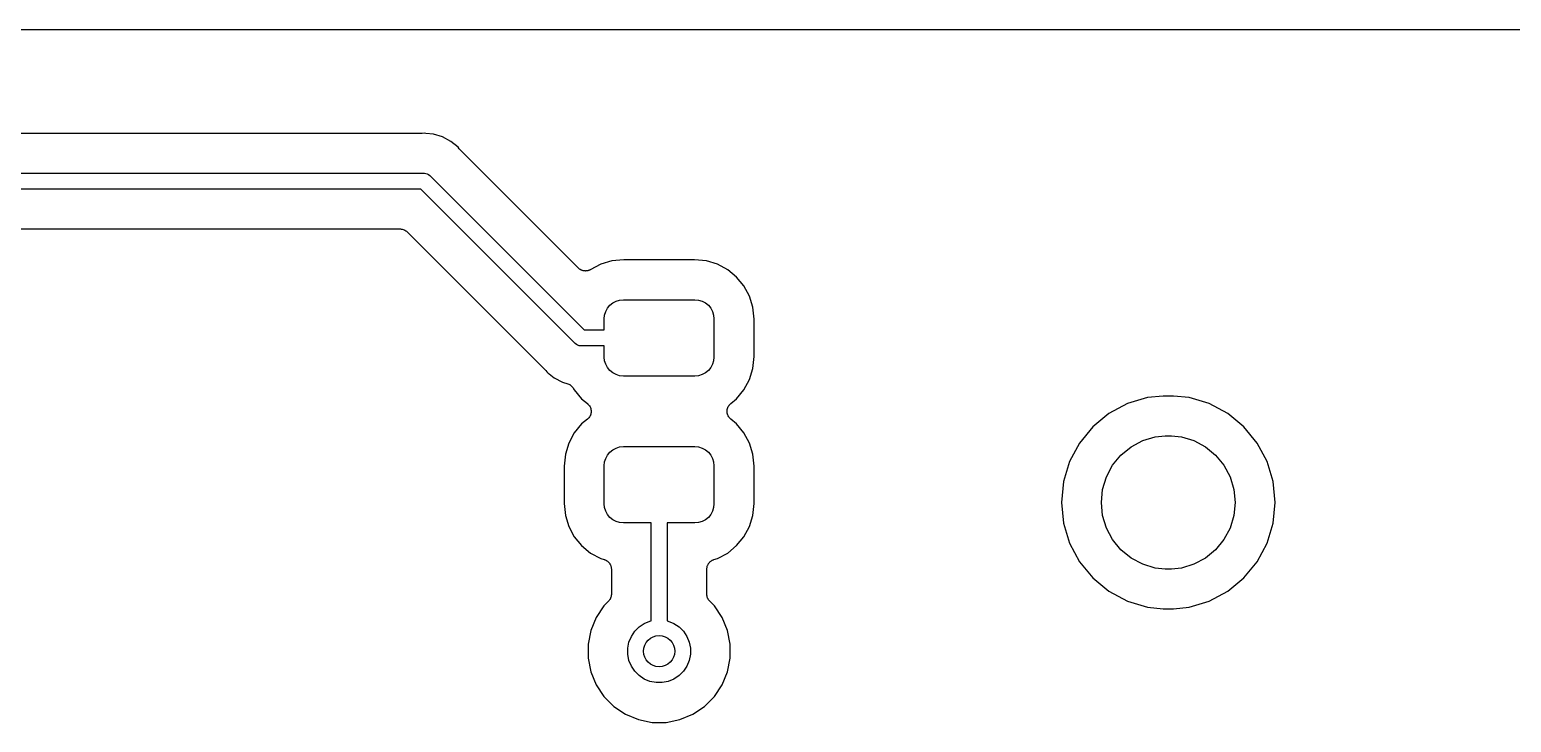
# Model space of a CAD drawing. Extents: x 1.79 to 9.66, y -5.89 to -1.5.
# Drawn here: x 7.597 to 8.342, y -1.847 to -1.499 of the extents above; entities that cross this region are included whole.
import ezdxf

# ---------------------------------------------------------------- set-up
doc = ezdxf.new("R2010")
doc.units = 0
doc.header["$MEASUREMENT"] = 0
doc.layers.add('BLACK', color=7, linetype='CONTINUOUS')

msp = doc.modelspace()

# ---------------------------------------------------------------- linework, layer by layer
at = {"layer": 'BLACK', "linetype": 'CONTINUOUS'}
for p, q in [((2.27921, -1.4986), (9.16855, -1.4986)), ((7.79385, -1.5508), (6.49749, -1.5508)), ((7.79406, -1.55078), (7.79385, -1.5508)), ((7.79427, -1.55079), (7.79406, -1.55078)), ((7.79434, -1.55078), (7.79427, -1.55079)), ((7.79528, -1.55069), (7.79434, -1.55078)), ((7.79621, -1.55078), (7.79528, -1.55069)), ((7.79998, -1.55115), (7.79621, -1.55078)), ((7.79621, -1.55078), (7.79621, -1.55078)), ((7.8045, -1.55252), (7.79998, -1.55115)), ((7.80867, -1.55475), (7.8045, -1.55252)), ((7.81233, -1.55775), (7.80867, -1.55475)), ((7.81292, -1.55848), (7.81233, -1.55775)), ((7.81307, -1.55863), (7.81292, -1.55848)), ((7.8132, -1.55879), (7.81307, -1.55863)), ((7.81325, -1.55884), (7.8132, -1.55879)), ((7.85261, -1.5982), (7.81325, -1.55884)), ((6.49626, -1.5708), (7.79508, -1.5708)), ((7.79508, -1.5708), (7.79528, -1.57078)), ((7.79528, -1.57078), (7.79547, -1.5708)), ((7.79547, -1.5708), (7.79547, -1.5708)), ((7.79547, -1.5708), (7.79606, -1.57086)), ((7.79606, -1.57086), (7.79681, -1.57109)), ((7.79681, -1.57109), (7.79751, -1.57146)), ((7.79362, -1.5788), (6.50006, -1.5788)), ((7.87105, -1.65623), (7.79362, -1.5788)), ((7.79751, -1.57146), (7.79812, -1.57196)), ((7.79812, -1.57196), (7.79824, -1.57211)), ((7.79824, -1.57211), (7.87567, -1.64954)), ((6.52506, -1.5988), (7.78326, -1.5988)), ((7.78326, -1.5988), (7.78328, -1.5988)), ((7.78328, -1.5988), (7.78328, -1.5988)), ((7.78328, -1.5988), (7.78328, -1.5988)), ((7.78328, -1.5988), (7.78333, -1.5988)), ((7.78333, -1.5988), (7.78379, -1.59886)), ((7.78379, -1.59886), (7.78425, -1.5989)), ((7.78425, -1.5989), (7.78428, -1.59891)), ((7.78428, -1.59891), (7.7843, -1.59891)), ((7.7843, -1.59891), (7.78474, -1.59905)), ((7.78474, -1.59905), (7.78518, -1.59919)), ((7.78518, -1.59919), (7.78521, -1.5992)), ((7.78521, -1.5992), (7.78523, -1.59921)), ((7.78523, -1.59921), (7.78564, -1.59943)), ((7.78564, -1.59943), (7.78604, -1.59965)), ((7.78604, -1.59965), (7.78607, -1.59966)), ((7.78607, -1.59966), (7.78609, -1.59968)), ((7.78609, -1.59968), (7.78644, -1.59997)), ((7.78644, -1.59997), (7.7868, -1.60027)), ((7.7868, -1.60027), (7.85604, -1.66951)), ((7.87288, -1.61847), (7.85261, -1.5982)), ((7.85261, -1.5982), (7.85261, -1.5982)), ((7.88963, -1.61482), (7.88406, -1.61651)), ((7.89567, -1.61423), (7.88963, -1.61482)), ((7.9311, -1.61423), (7.89567, -1.61423)), ((7.93714, -1.61482), (7.9311, -1.61423)), ((7.94271, -1.61651), (7.93714, -1.61482)), ((7.87305, -1.61861), (7.87288, -1.61847)), ((7.87321, -1.61877), (7.87305, -1.61861)), ((7.87343, -1.61892), (7.87321, -1.61877)), ((7.87363, -1.61909), (7.87343, -1.61892)), ((7.87383, -1.61919), (7.87363, -1.61909)), ((7.87402, -1.61932), (7.87383, -1.61919)), ((7.87426, -1.61942), (7.87402, -1.61932)), ((7.87449, -1.61955), (7.87426, -1.61942)), ((7.87471, -1.61961), (7.87449, -1.61955)), ((7.87491, -1.6197), (7.87471, -1.61961)), ((7.87517, -1.61975), (7.87491, -1.6197)), ((7.87543, -1.61983), (7.87517, -1.61975)), ((7.87565, -1.61985), (7.87543, -1.61983)), ((7.87587, -1.6199), (7.87565, -1.61985)), ((7.87613, -1.6199), (7.87587, -1.6199)), ((7.8764, -1.61993), (7.87613, -1.6199)), ((7.87662, -1.61991), (7.8764, -1.61993)), ((7.87684, -1.61991), (7.87662, -1.61991)), ((7.87711, -1.61986), (7.87684, -1.61991)), ((7.87737, -1.61984), (7.87711, -1.61986)), ((7.87758, -1.61977), (7.87737, -1.61984)), ((7.8778, -1.61973), (7.87758, -1.61977)), ((7.87805, -1.61964), (7.8778, -1.61973)), ((7.8783, -1.61956), (7.87805, -1.61964)), ((7.8785, -1.61946), (7.8783, -1.61956)), ((7.87871, -1.61937), (7.8785, -1.61946)), ((7.87877, -1.61934), (7.87871, -1.61937)), ((7.88406, -1.61651), (7.87877, -1.61934)), ((7.94785, -1.61926), (7.94271, -1.61651)), ((7.95234, -1.62295), (7.94785, -1.61926)), ((7.95604, -1.62745), (7.95234, -1.62295)), ((7.95878, -1.63258), (7.95604, -1.62745)), ((7.88744, -1.63862), (7.88864, -1.63716)), ((7.88864, -1.63716), (7.89009, -1.63597)), ((7.89009, -1.63597), (7.89175, -1.63508)), ((7.89175, -1.63508), (7.89355, -1.63453)), ((7.89355, -1.63453), (7.89542, -1.63435)), ((7.89542, -1.63435), (7.93135, -1.63435)), ((7.93135, -1.63435), (7.93322, -1.63453)), ((7.93322, -1.63453), (7.93502, -1.63508)), ((7.93502, -1.63508), (7.93668, -1.63597)), ((7.93668, -1.63597), (7.93813, -1.63716)), ((7.93813, -1.63716), (7.93933, -1.63862)), ((7.96047, -1.63815), (7.95878, -1.63258)), ((7.96107, -1.64419), (7.96047, -1.63815)), ((7.88583, -1.64395), (7.88601, -1.64207)), ((7.88583, -1.64954), (7.88583, -1.64395)), ((7.88601, -1.64207), (7.88656, -1.64027)), ((7.88656, -1.64027), (7.88744, -1.63862)), ((7.93933, -1.63862), (7.94021, -1.64027)), ((7.94021, -1.64027), (7.94076, -1.64207)), ((7.94076, -1.64207), (7.94094, -1.64395)), ((7.94094, -1.64395), (7.94094, -1.66314)), ((7.96107, -1.66289), (7.96107, -1.64419)), ((7.87567, -1.64954), (7.88583, -1.64954)), ((7.87117, -1.65639), (7.87105, -1.65623)), ((7.87178, -1.65689), (7.87117, -1.65639)), ((7.87233, -1.65718), (7.87178, -1.65689)), ((7.87248, -1.65726), (7.87233, -1.65718)), ((7.87323, -1.65749), (7.87248, -1.65726)), ((7.87329, -1.65749), (7.87323, -1.65749)), ((7.87382, -1.65754), (7.87329, -1.65749)), ((7.87402, -1.65756), (7.87382, -1.65754)), ((7.87382, -1.65754), (7.87382, -1.65754)), ((7.87421, -1.65754), (7.87402, -1.65756)), ((7.88583, -1.65754), (7.87421, -1.65754)), ((7.88583, -1.66314), (7.88583, -1.65754)), ((7.88601, -1.66501), (7.88583, -1.66314)), ((7.88656, -1.66681), (7.88601, -1.66501)), ((7.88744, -1.66847), (7.88656, -1.66681)), ((7.94021, -1.66681), (7.93933, -1.66847)), ((7.94076, -1.66501), (7.94021, -1.66681)), ((7.94094, -1.66314), (7.94076, -1.66501)), ((7.96047, -1.66893), (7.96107, -1.66289)), ((7.85604, -1.66951), (7.85609, -1.66956)), ((7.85609, -1.66956), (7.85622, -1.66972)), ((7.85622, -1.66972), (7.85637, -1.66987)), ((7.85637, -1.66987), (7.85696, -1.6706)), ((7.85696, -1.6706), (7.85769, -1.67119)), ((7.85769, -1.67119), (7.85769, -1.67119)), ((7.85769, -1.67119), (7.85816, -1.67158)), ((7.85816, -1.67158), (7.85816, -1.67158)), ((7.85816, -1.67158), (7.86062, -1.6736)), ((7.86062, -1.6736), (7.86479, -1.67582)), ((7.88864, -1.66993), (7.88744, -1.66847)), ((7.89009, -1.67112), (7.88864, -1.66993)), ((7.89175, -1.67201), (7.89009, -1.67112)), ((7.89355, -1.67255), (7.89175, -1.67201)), ((7.89542, -1.67274), (7.89355, -1.67255)), ((7.93135, -1.67274), (7.89542, -1.67274)), ((7.93322, -1.67255), (7.93135, -1.67274)), ((7.93502, -1.67201), (7.93322, -1.67255)), ((7.93668, -1.67112), (7.93502, -1.67201)), ((7.93813, -1.66993), (7.93668, -1.67112)), ((7.93933, -1.66847), (7.93813, -1.66993)), ((7.95604, -1.67964), (7.95878, -1.6745)), ((7.95878, -1.6745), (7.96047, -1.66893)), ((7.86479, -1.67582), (7.86747, -1.67664)), ((7.86747, -1.67664), (7.86749, -1.67664)), ((7.86749, -1.67664), (7.86749, -1.67664)), ((7.86749, -1.67664), (7.86749, -1.67664)), ((7.86749, -1.67664), (7.86754, -1.67666)), ((7.86754, -1.67666), (7.86796, -1.67684)), ((7.86796, -1.67684), (7.86839, -1.67702)), ((7.86839, -1.67702), (7.86841, -1.67703)), ((7.86841, -1.67703), (7.86843, -1.67704)), ((7.86843, -1.67704), (7.86882, -1.67731)), ((7.86882, -1.67731), (7.8692, -1.67756)), ((7.8692, -1.67756), (7.86922, -1.67758)), ((7.86922, -1.67758), (7.86924, -1.6776)), ((7.86924, -1.6776), (7.86956, -1.67793)), ((7.86956, -1.67793), (7.86989, -1.67825)), ((7.86989, -1.67825), (7.8699, -1.67828)), ((7.8699, -1.67828), (7.86992, -1.67829)), ((7.86992, -1.67829), (7.87017, -1.67868)), ((7.87017, -1.67868), (7.87043, -1.67907)), ((7.87043, -1.67907), (7.87073, -1.67964)), ((7.87073, -1.67964), (7.87443, -1.68414)), ((7.95234, -1.68414), (7.95604, -1.67964)), ((8.16666, -1.68276), (8.15881, -1.68353)), ((8.17192, -1.68276), (8.16666, -1.68276)), ((8.17977, -1.68353), (8.17192, -1.68276)), ((7.87443, -1.68414), (7.87741, -1.68659)), ((7.87741, -1.68659), (7.87744, -1.68661)), ((7.87744, -1.68661), (7.87744, -1.68661)), ((7.87744, -1.68661), (7.87745, -1.68661)), ((7.87745, -1.68661), (7.87747, -1.68663)), ((7.87747, -1.68663), (7.8778, -1.68697)), ((7.8778, -1.68697), (7.87813, -1.68731)), ((7.87813, -1.68731), (7.87814, -1.68732)), ((7.87814, -1.68732), (7.87815, -1.68733)), ((7.87815, -1.68733), (7.87841, -1.68773)), ((7.87841, -1.68773), (7.87867, -1.68812)), ((7.87867, -1.68812), (7.87867, -1.68814)), ((7.87867, -1.68814), (7.87868, -1.68815)), ((7.87868, -1.68815), (7.87885, -1.68858)), ((7.87885, -1.68858), (7.87903, -1.68903)), ((7.87903, -1.68903), (7.87904, -1.68904)), ((7.87904, -1.68904), (7.87904, -1.68906)), ((7.87904, -1.68906), (7.87913, -1.68952)), ((7.87913, -1.68952), (7.87922, -1.68998)), ((7.87922, -1.68998), (7.87922, -1.69)), ((7.87922, -1.69), (7.87922, -1.69001)), ((7.87922, -1.69001), (7.87922, -1.69049)), ((7.87922, -1.69049), (7.87922, -1.69096)), ((7.94755, -1.69042), (7.94756, -1.68995)), ((7.94755, -1.69089), (7.94755, -1.69042)), ((7.94756, -1.68991), (7.94765, -1.68945)), ((7.94756, -1.68993), (7.94756, -1.68991)), ((7.94756, -1.68995), (7.94756, -1.68993)), ((7.94765, -1.68945), (7.94775, -1.68899)), ((7.94775, -1.68897), (7.94776, -1.68896)), ((7.94775, -1.68899), (7.94775, -1.68897)), ((7.94776, -1.68896), (7.94794, -1.68853)), ((7.94794, -1.68853), (7.94812, -1.68809)), ((7.94812, -1.68809), (7.94813, -1.68808)), ((7.94813, -1.68808), (7.94814, -1.68806)), ((7.94814, -1.68806), (7.9484, -1.68767)), ((7.9484, -1.68767), (7.94867, -1.68728)), ((7.94867, -1.68728), (7.94868, -1.68727)), ((7.94868, -1.68727), (7.94869, -1.68725)), ((7.94869, -1.68725), (7.94902, -1.68692)), ((7.94902, -1.68692), (7.94936, -1.68659)), ((7.94936, -1.68659), (7.95234, -1.68414)), ((8.14873, -1.68659), (8.13944, -1.69155)), ((8.15881, -1.68353), (8.14873, -1.68659)), ((8.18985, -1.68659), (8.17977, -1.68353)), ((8.19914, -1.69155), (8.18985, -1.68659)), ((7.87443, -1.69677), (7.87073, -1.70127)), ((7.87741, -1.69432), (7.87443, -1.69677)), ((7.87775, -1.69398), (7.87741, -1.69432)), ((7.87809, -1.69365), (7.87775, -1.69398)), ((7.8781, -1.69363), (7.87809, -1.69364)), ((7.87809, -1.69364), (7.87809, -1.69365)), ((7.87837, -1.69324), (7.8781, -1.69363)), ((7.87863, -1.69284), (7.87837, -1.69324)), ((7.87864, -1.69283), (7.87863, -1.69284)), ((7.87865, -1.69282), (7.87864, -1.69283)), ((7.87883, -1.69238), (7.87865, -1.69282)), ((7.87901, -1.69195), (7.87883, -1.69238)), ((7.87902, -1.69193), (7.87901, -1.69195)), ((7.87912, -1.69145), (7.87902, -1.69192)), ((7.87902, -1.69192), (7.87902, -1.69193)), ((7.87921, -1.69099), (7.87912, -1.69145)), ((7.87922, -1.69096), (7.87921, -1.69098)), ((7.87921, -1.69098), (7.87921, -1.69099)), ((7.94755, -1.69091), (7.94755, -1.69089)), ((7.94755, -1.69092), (7.94755, -1.69091)), ((7.94764, -1.69139), (7.94755, -1.69092)), ((7.94773, -1.69185), (7.94764, -1.69139)), ((7.94773, -1.69186), (7.94773, -1.69185)), ((7.94774, -1.69188), (7.94773, -1.69186)), ((7.94792, -1.69232), (7.94774, -1.69188)), ((7.94809, -1.69276), (7.94792, -1.69232)), ((7.9481, -1.69277), (7.94809, -1.69276)), ((7.94811, -1.69278), (7.9481, -1.69277)), ((7.94836, -1.69318), (7.94811, -1.69278)), ((7.94862, -1.69357), (7.94836, -1.69318)), ((7.94863, -1.69358), (7.94862, -1.69357)), ((7.94864, -1.6936), (7.94863, -1.69358)), ((7.94897, -1.69393), (7.94864, -1.6936)), ((7.9493, -1.69427), (7.94897, -1.69393)), ((7.94933, -1.69429), (7.9493, -1.69427)), ((7.94936, -1.69432), (7.94933, -1.69429)), ((7.94933, -1.69429), (7.94933, -1.69429)), ((7.94933, -1.69429), (7.94933, -1.69429)), ((7.95234, -1.69677), (7.94936, -1.69432)), ((7.95604, -1.70127), (7.95234, -1.69677)), ((8.13944, -1.69155), (8.1313, -1.69823)), ((8.20728, -1.69823), (8.19914, -1.69155)), ((7.87073, -1.70127), (7.86799, -1.7064)), ((7.95878, -1.7064), (7.95604, -1.70127)), ((8.1313, -1.69823), (8.12462, -1.70637)), ((8.15061, -1.70826), (8.15642, -1.70515)), ((8.15642, -1.70515), (8.16273, -1.70324)), ((8.16273, -1.70324), (8.16765, -1.70276)), ((8.16765, -1.70276), (8.17094, -1.70276)), ((8.17094, -1.70276), (8.17585, -1.70324)), ((8.17585, -1.70324), (8.18216, -1.70515)), ((8.18216, -1.70515), (8.18797, -1.70826)), ((8.21396, -1.70637), (8.20728, -1.69823)), ((7.8663, -1.71197), (7.86571, -1.71801)), ((7.86799, -1.7064), (7.8663, -1.71197)), ((7.88656, -1.71409), (7.88744, -1.71243)), ((7.88744, -1.71243), (7.88864, -1.71098)), ((7.88864, -1.71098), (7.89009, -1.70979)), ((7.89009, -1.70979), (7.89175, -1.7089)), ((7.89175, -1.7089), (7.89355, -1.70835)), ((7.89355, -1.70835), (7.89542, -1.70817)), ((7.89542, -1.70817), (7.93135, -1.70817)), ((7.93135, -1.70817), (7.93322, -1.70835)), ((7.93322, -1.70835), (7.93502, -1.7089)), ((7.93502, -1.7089), (7.93668, -1.70979)), ((7.93668, -1.70979), (7.93813, -1.71098)), ((7.93813, -1.71098), (7.93933, -1.71243)), ((7.93933, -1.71243), (7.94021, -1.71409)), ((7.96047, -1.71197), (7.95878, -1.7064)), ((7.96107, -1.71801), (7.96047, -1.71197)), ((8.12462, -1.70637), (8.11966, -1.71566)), ((8.14133, -1.71754), (8.14551, -1.71244)), ((8.14551, -1.71244), (8.15061, -1.70826)), ((8.18797, -1.70826), (8.19307, -1.71244)), ((8.19307, -1.71244), (8.19725, -1.71754)), ((8.21893, -1.71566), (8.21396, -1.70637)), ((7.86571, -1.71801), (7.86571, -1.73671)), ((7.88583, -1.71777), (7.88601, -1.71589)), ((7.88583, -1.73696), (7.88583, -1.71777)), ((7.88601, -1.71589), (7.88656, -1.71409)), ((7.94021, -1.71409), (7.94076, -1.71589)), ((7.94076, -1.71589), (7.94094, -1.71777)), ((7.94094, -1.71777), (7.94094, -1.73696)), ((7.96107, -1.73671), (7.96107, -1.71801)), ((8.11966, -1.71566), (8.1166, -1.72574)), ((8.13822, -1.72335), (8.14133, -1.71754)), ((8.19725, -1.71754), (8.20036, -1.72335)), ((8.22198, -1.72574), (8.21893, -1.71566)), ((8.1166, -1.72574), (8.11557, -1.73622)), ((8.13631, -1.72966), (8.13822, -1.72335)), ((8.20036, -1.72335), (8.20227, -1.72966)), ((8.22301, -1.73622), (8.22198, -1.72574)), ((8.13566, -1.73622), (8.13631, -1.72966)), ((8.20227, -1.72966), (8.20292, -1.73622)), ((7.86571, -1.73671), (7.8663, -1.74275)), ((7.88601, -1.73883), (7.88583, -1.73696)), ((7.88656, -1.74063), (7.88601, -1.73883)), ((7.88744, -1.74229), (7.88656, -1.74063)), ((7.88864, -1.74374), (7.88744, -1.74229)), ((7.93933, -1.74229), (7.93813, -1.74374)), ((7.94021, -1.74063), (7.93933, -1.74229)), ((7.94076, -1.73883), (7.94021, -1.74063)), ((7.94094, -1.73696), (7.94076, -1.73883)), ((7.96047, -1.74275), (7.96107, -1.73671)), ((8.11557, -1.73622), (8.1166, -1.7467)), ((8.13631, -1.74278), (8.13566, -1.73622)), ((8.20292, -1.73622), (8.20227, -1.74278)), ((8.22198, -1.7467), (8.22301, -1.73622)), ((7.8663, -1.74275), (7.86799, -1.74832)), ((7.86799, -1.74832), (7.87073, -1.75346)), ((7.89009, -1.74494), (7.88864, -1.74374)), ((7.89175, -1.74582), (7.89009, -1.74494)), ((7.89355, -1.74637), (7.89175, -1.74582)), ((7.89542, -1.74656), (7.89355, -1.74637)), ((7.90939, -1.74656), (7.89542, -1.74656)), ((7.90939, -1.79576), (7.90939, -1.74656)), ((7.93135, -1.74656), (7.91739, -1.74656)), ((7.91739, -1.74656), (7.91739, -1.79576)), ((7.93322, -1.74637), (7.93135, -1.74656)), ((7.93502, -1.74582), (7.93322, -1.74637)), ((7.93668, -1.74494), (7.93502, -1.74582)), ((7.93813, -1.74374), (7.93668, -1.74494)), ((7.95604, -1.75346), (7.95878, -1.74832)), ((7.95878, -1.74832), (7.96047, -1.74275)), ((8.1166, -1.7467), (8.11966, -1.75678)), ((8.13822, -1.74909), (8.13631, -1.74278)), ((8.14133, -1.7549), (8.13822, -1.74909)), ((8.20036, -1.74909), (8.19725, -1.7549)), ((8.20227, -1.74278), (8.20036, -1.74909)), ((8.21893, -1.75678), (8.22198, -1.7467)), ((7.87073, -1.75346), (7.87443, -1.75795)), ((7.95234, -1.75795), (7.95604, -1.75346)), ((8.11966, -1.75678), (8.12462, -1.76607)), ((8.14551, -1.76), (8.14133, -1.7549)), ((8.19725, -1.7549), (8.19307, -1.76)), ((8.21396, -1.76607), (8.21893, -1.75678)), ((7.87443, -1.75795), (7.87893, -1.76165)), ((7.87893, -1.76165), (7.88406, -1.76439)), ((7.88406, -1.76439), (7.88584, -1.76493)), ((7.88584, -1.76493), (7.8859, -1.76495)), ((7.8859, -1.76495), (7.88611, -1.76504)), ((7.94073, -1.76502), (7.94093, -1.76493)), ((7.94093, -1.76493), (7.94271, -1.76439)), ((7.94271, -1.76439), (7.94785, -1.76165)), ((7.94785, -1.76165), (7.95234, -1.75795)), ((8.15061, -1.76418), (8.14551, -1.76)), ((8.15642, -1.76729), (8.15061, -1.76418)), ((8.18797, -1.76418), (8.18216, -1.76729)), ((8.19307, -1.76), (8.18797, -1.76418)), ((7.88611, -1.76504), (7.88632, -1.76511)), ((7.88632, -1.76511), (7.88656, -1.76523)), ((7.88656, -1.76523), (7.8868, -1.76534)), ((7.8868, -1.76534), (7.88699, -1.76546)), ((7.88699, -1.76546), (7.88718, -1.76557)), ((7.88718, -1.76557), (7.88739, -1.76574)), ((7.88739, -1.76574), (7.8876, -1.76589)), ((7.8876, -1.76589), (7.88776, -1.76605)), ((7.88776, -1.76605), (7.88793, -1.76619)), ((7.88793, -1.76619), (7.8881, -1.7664)), ((7.8881, -1.7664), (7.88829, -1.76659)), ((7.88829, -1.76659), (7.88841, -1.76677)), ((7.88841, -1.76677), (7.88855, -1.76695)), ((7.88855, -1.76695), (7.88867, -1.76718)), ((7.88867, -1.76718), (7.88882, -1.7674)), ((7.88882, -1.7674), (7.8889, -1.76761)), ((7.8889, -1.76761), (7.88901, -1.76781)), ((7.88901, -1.76781), (7.88909, -1.76806)), ((7.88909, -1.76806), (7.88918, -1.76831)), ((7.88918, -1.76831), (7.88923, -1.76853)), ((7.88923, -1.76853), (7.88929, -1.76874)), ((7.88929, -1.76874), (7.88932, -1.76901)), ((7.88932, -1.76901), (7.88937, -1.76927)), ((7.88937, -1.76927), (7.88936, -1.76949)), ((7.88936, -1.76949), (7.88939, -1.76972)), ((7.88939, -1.76972), (7.88939, -1.7824)), ((7.93739, -1.76965), (7.93741, -1.76942)), ((7.93739, -1.76972), (7.93739, -1.76965)), ((7.93739, -1.7824), (7.93739, -1.76972)), ((7.93741, -1.7692), (7.93747, -1.76894)), ((7.93741, -1.76942), (7.93741, -1.7692)), ((7.93747, -1.76894), (7.9375, -1.76868)), ((7.9375, -1.76868), (7.93756, -1.76846)), ((7.93756, -1.76846), (7.93761, -1.76824)), ((7.93761, -1.76824), (7.93771, -1.768)), ((7.93771, -1.768), (7.93779, -1.76775)), ((7.93779, -1.76775), (7.9379, -1.76755)), ((7.9379, -1.76755), (7.93798, -1.76734)), ((7.93798, -1.76734), (7.93813, -1.76712)), ((7.93813, -1.76712), (7.93826, -1.76689)), ((7.93826, -1.76689), (7.9384, -1.76672)), ((7.9384, -1.76672), (7.93853, -1.76653)), ((7.93853, -1.76653), (7.93872, -1.76635)), ((7.93872, -1.76635), (7.93889, -1.76614)), ((7.93889, -1.76614), (7.93906, -1.766)), ((7.93906, -1.766), (7.93922, -1.76584)), ((7.93922, -1.76584), (7.93944, -1.7657)), ((7.93944, -1.7657), (7.93965, -1.76553)), ((7.93965, -1.76553), (7.93985, -1.76543)), ((7.93985, -1.76543), (7.94003, -1.7653)), ((7.94003, -1.7653), (7.94028, -1.7652)), ((7.94028, -1.7652), (7.94051, -1.76508)), ((7.94051, -1.76508), (7.94073, -1.76502)), ((8.12462, -1.76607), (8.1313, -1.77421)), ((8.16273, -1.7692), (8.15642, -1.76729)), ((8.16765, -1.76969), (8.16273, -1.7692)), ((8.17094, -1.76969), (8.16765, -1.76969)), ((8.17585, -1.7692), (8.17094, -1.76969)), ((8.18216, -1.76729), (8.17585, -1.7692)), ((8.20728, -1.77421), (8.21396, -1.76607)), ((8.1313, -1.77421), (8.13944, -1.78089)), ((8.19914, -1.78089), (8.20728, -1.77421)), ((7.88792, -1.78593), (7.88562, -1.78824)), ((7.88821, -1.78558), (7.88792, -1.78593)), ((7.88851, -1.78522), (7.88821, -1.78558)), ((7.88852, -1.7852), (7.88851, -1.78522)), ((7.88854, -1.78518), (7.88852, -1.7852)), ((7.88876, -1.78477), (7.88854, -1.78518)), ((7.88898, -1.78437), (7.88876, -1.78477)), ((7.88899, -1.78434), (7.88898, -1.78437)), ((7.889, -1.78432), (7.88899, -1.78434)), ((7.88914, -1.78388), (7.889, -1.78432)), ((7.88928, -1.78344), (7.88914, -1.78388)), ((7.88929, -1.78339), (7.88928, -1.78341)), ((7.88928, -1.78341), (7.88928, -1.78344)), ((7.88933, -1.78293), (7.88929, -1.78339)), ((7.88939, -1.78247), (7.88933, -1.78293)), ((7.88939, -1.7824), (7.88939, -1.78241)), ((7.88939, -1.78241), (7.88939, -1.78241)), ((7.88939, -1.78241), (7.88939, -1.78242)), ((7.88939, -1.78242), (7.88939, -1.78247)), ((7.93743, -1.78286), (7.93739, -1.7824)), ((7.93747, -1.78332), (7.93743, -1.78286)), ((7.93748, -1.78334), (7.93747, -1.78332)), ((7.93748, -1.78337), (7.93748, -1.78334)), ((7.93761, -1.78381), (7.93748, -1.78337)), ((7.93774, -1.78425), (7.93761, -1.78381)), ((7.93776, -1.78428), (7.93774, -1.78425)), ((7.93776, -1.7843), (7.93776, -1.78428)), ((7.93798, -1.78471), (7.93776, -1.7843)), ((7.93819, -1.78512), (7.93798, -1.78471)), ((7.93821, -1.78514), (7.93819, -1.78512)), ((7.93822, -1.78516), (7.93821, -1.78514)), ((7.93851, -1.78552), (7.93822, -1.78516)), ((7.9388, -1.78588), (7.93851, -1.78552)), ((7.93884, -1.78592), (7.9388, -1.78588)), ((7.93885, -1.78593), (7.93884, -1.78592)), ((7.93884, -1.78592), (7.93884, -1.78592)), ((7.93884, -1.78592), (7.93884, -1.78592)), ((7.94115, -1.78824), (7.93885, -1.78593)), ((8.13944, -1.78089), (8.14873, -1.78585)), ((8.14873, -1.78585), (8.15881, -1.78891)), ((8.17977, -1.78891), (8.18985, -1.78585)), ((8.18985, -1.78585), (8.19914, -1.78089)), ((7.88171, -1.79409), (7.87901, -1.8006)), ((7.88562, -1.78824), (7.88171, -1.79409)), ((7.94507, -1.79409), (7.94115, -1.78824)), ((7.94776, -1.8006), (7.94507, -1.79409)), ((8.15881, -1.78891), (8.16666, -1.78969)), ((8.16666, -1.78969), (8.17192, -1.78969)), ((8.17192, -1.78969), (8.17977, -1.78891)), ((7.87901, -1.8006), (7.87764, -1.8075)), ((7.89943, -1.80356), (7.90115, -1.80098)), ((7.90115, -1.80098), (7.90335, -1.79879)), ((7.90335, -1.79879), (7.90593, -1.79707)), ((7.90593, -1.79707), (7.90879, -1.79588)), ((7.90879, -1.79588), (7.90939, -1.79576)), ((7.91739, -1.79576), (7.91798, -1.79588)), ((7.91798, -1.79588), (7.92085, -1.79707)), ((7.92085, -1.79707), (7.92342, -1.79879)), ((7.92342, -1.79879), (7.92562, -1.80098)), ((7.92562, -1.80098), (7.92734, -1.80356)), ((7.94913, -1.8075), (7.94776, -1.8006)), ((7.87764, -1.8075), (7.87764, -1.81454)), ((7.89764, -1.80947), (7.89824, -1.80643)), ((7.89764, -1.81257), (7.89764, -1.80947)), ((7.89824, -1.80643), (7.89943, -1.80356)), ((7.92734, -1.80356), (7.92853, -1.80643)), ((7.92853, -1.80643), (7.92913, -1.80947)), ((7.92913, -1.80947), (7.92913, -1.81257)), ((7.94913, -1.81454), (7.94913, -1.8075)), ((7.87764, -1.81454), (7.87901, -1.82145)), ((7.89824, -1.81562), (7.89764, -1.81257)), ((7.89943, -1.81848), (7.89824, -1.81562)), ((7.92853, -1.81562), (7.92734, -1.81848)), ((7.92913, -1.81257), (7.92853, -1.81562)), ((7.94776, -1.82145), (7.94913, -1.81454)), ((7.87901, -1.82145), (7.88171, -1.82796)), ((7.90115, -1.82106), (7.89943, -1.81848)), ((7.90335, -1.82326), (7.90115, -1.82106)), ((7.90593, -1.82498), (7.90335, -1.82326)), ((7.92342, -1.82326), (7.92085, -1.82498)), ((7.92562, -1.82106), (7.92342, -1.82326)), ((7.92734, -1.81848), (7.92562, -1.82106)), ((7.94507, -1.82796), (7.94776, -1.82145)), ((7.88171, -1.82796), (7.88562, -1.83381)), ((7.90879, -1.82617), (7.90593, -1.82498)), ((7.91183, -1.82677), (7.90879, -1.82617)), ((7.91494, -1.82677), (7.91183, -1.82677)), ((7.91798, -1.82617), (7.91494, -1.82677)), ((7.92085, -1.82498), (7.91798, -1.82617)), ((7.94115, -1.83381), (7.94507, -1.82796)), ((7.88562, -1.83381), (7.8906, -1.83879)), ((7.8906, -1.83879), (7.89645, -1.8427)), ((7.93032, -1.8427), (7.93617, -1.83879)), ((7.93617, -1.83879), (7.94115, -1.83381)), ((7.89645, -1.8427), (7.90296, -1.8454)), ((7.90296, -1.8454), (7.90986, -1.84677)), ((7.90986, -1.84677), (7.91691, -1.84677)), ((7.91691, -1.84677), (7.92381, -1.8454)), ((7.92381, -1.8454), (7.93032, -1.8427))]:
    msp.add_line(p, q, dxfattribs=at)
at = {"layer": 'BLACK'}
msp.add_circle((7.91339, -1.81102), 0.00787, dxfattribs=at)

doc.saveas('drawing.dxf')
